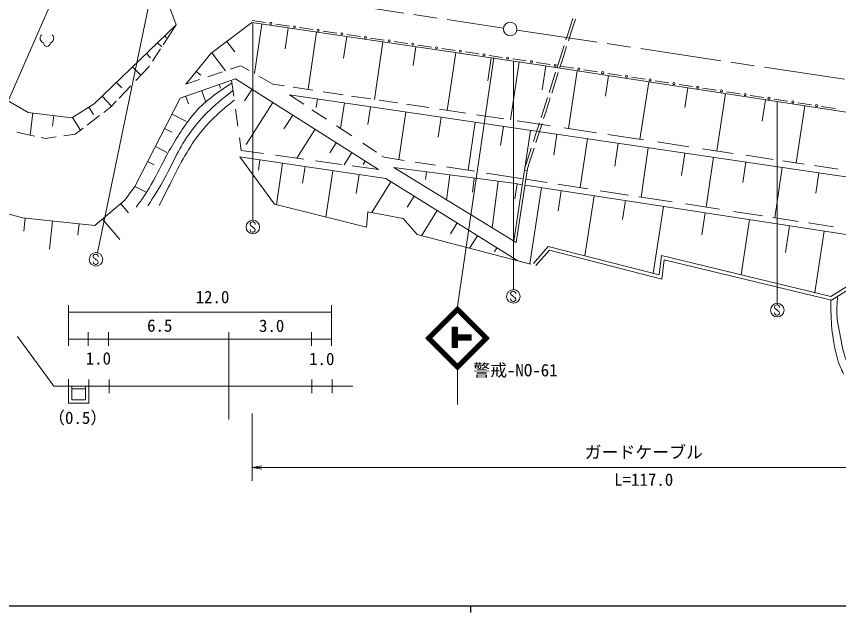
# Model space of a CAD drawing. Units: millimetres, scale not verified. Extents: x 40000 to 680000, y 20000 to 380000.
# Drawn here: x 100851 to 222462, y 204000 to 292183 of the extents above; entities that cross this region are included whole.
import ezdxf
from ezdxf.enums import TextEntityAlignment as Align

# ---------------------------------------------------------------- set-up
doc = ezdxf.new("R2010")
doc.units = ezdxf.units.MM
doc.header["$LTSCALE"] = 1000
doc.linetypes.add('CHAIN', pattern=[18.5, 12, -1.5, 3.5, -1.5])
for name, color, linetype, lineweight in [('M-BGD', 7, 'Continuous', 13), ('M-BMK', 2, 'CHAIN', 13), ('M-BMK-SRVR', 3, 'Continuous', 13), ('M-STR-HTXT', 7, 'Continuous', 13), ('M-STR-STR3', 7, 'Continuous', 13), ('M-STR-STRC', 7, 'Continuous', 13), ('M-TTL-BAND', 7, 'Continuous', 25)]:
    doc.layers.add(name, color=color, linetype=linetype, lineweight=lineweight)
doc.styles.add('ＭＳ ゴシック', font='')
doc.styles.get('ＭＳ ゴシック').set_extended_font_data('MS Gothic')

# ---------------------------------------------------------------- blocks, each defined once
blk = doc.blocks.new('open_arrow')
at = {"color": 0, "linetype": 'Continuous', "lineweight": -2}
blk.add_lwpolyline([(7.5, 1.25), (0, 0), (7.5, -1.25)], dxfattribs=at)

msp = doc.modelspace()

# ---------------------------------------------------------------- linework, layer by layer
at = {"layer": 'M-BGD'}
for p, q in [((123544, 293454), (124490, 290946)), ((124490, 290946), (112360, 279269)), ((122546, 287973), (124490, 290946)), ((129631, 286716), (135671, 291265)), ((135671, 291265), (177731, 285081)), ((135714, 291562), (137717, 291267)), ((136084, 283719), (137161, 291046)), ((139220, 291046), (141222, 290752)), ((182493, 289856), (183131, 291854)), ((182859, 289687), (183528, 291781)), ((140611, 287414), (141061, 290472)), ((142725, 290531), (144728, 290236)), ((144010, 281373), (145257, 289855)), ((146230, 290016), (148233, 289721)), ((149735, 289500), (151738, 289206)), ((182131, 288722), (182493, 289856)), ((182500, 288565), (182859, 289687)), ((122348, 287669), (121741, 288300)), ((123028, 289040), (122778, 289299)), ((133159, 286929), (131985, 288489)), ((149255, 285998), (149726, 289198)), ((153240, 288985), (155243, 288691)), ((153808, 279901), (155059, 288414)), ((156745, 288470), (158748, 288175)), ((120979, 285574), (122155, 287374)), ((159539, 284917), (159947, 287696)), ((160250, 287954), (162253, 287660)), ((163755, 287439), (165758, 287145)), ((181222, 285879), (181867, 287898)), ((181608, 285772), (182243, 287760)), ((120694, 286084), (120091, 286711)), ((125895, 282158), (129631, 286716)), ((131755, 284131), (129744, 286801)), ((164586, 278281), (165843, 286829)), ((167260, 286924), (169263, 286629)), ((170568, 282645), (171070, 286061)), ((170766, 286409), (172768, 286114)), ((174271, 285893), (176274, 285599)), ((180839, 284678), (181222, 285879)), ((119258, 283478), (118043, 284740)), ((118522, 282704), (120378, 284656)), ((120378, 284656), (120511, 284860)), ((132448, 284364), (134042, 284900)), ((134042, 284900), (135263, 284194)), ((173957, 276873), (175218, 285451)), ((177731, 285081), (251542, 273695)), ((177776, 285378), (179784, 285068)), ((178616, 281303), (179164, 284860)), ((181205, 284509), (181608, 285772)), ((181291, 284836), (183299, 284526)), ((128129, 283502), (127452, 284057)), ((129154, 283255), (131335, 283989)), ((179994, 282034), (180598, 283924)), ((180381, 281932), (181002, 283873)), ((182492, 275591), (183812, 284143)), ((184805, 284294), (186814, 283984)), ((187968, 280372), (188439, 283429)), ((188320, 283751), (190329, 283441)), ((116443, 281599), (115643, 282430)), ((125092, 280073), (133275, 282963)), ((125895, 282158), (127932, 282844)), ((133003, 280385), (132676, 282752)), ((133275, 282963), (154432, 269532)), ((136717, 283353), (138786, 282158)), ((138786, 282158), (140518, 281897)), ((191835, 283209), (193844, 282899)), ((193073, 274001), (194386, 282512)), ((195350, 282667), (197359, 282357)), ((116058, 280114), (117773, 281917)), ((128818, 279598), (128256, 281191)), ((131040, 281590), (130857, 282109)), ((134597, 279686), (135700, 281423)), ((141802, 281704), (144719, 281266)), ((146232, 281039), (149183, 280595)), ((179645, 280940), (179994, 282034)), ((180038, 280857), (180381, 281932)), ((198865, 282125), (200873, 281815)), ((199704, 278732), (200150, 281623)), ((202380, 281582), (204388, 281273)), ((205895, 281040), (207903, 280730)), ((102575, 277995), (98710, 280256)), ((114922, 278919), (113515, 280381)), ((118358, 267043), (125092, 280073)), ((126282, 279263), (125895, 280357)), ((141225, 280579), (143346, 279183)), ((141225, 280579), (238935, 266209)), ((145180, 278730), (145362, 279971)), ((150401, 280412), (153228, 279988)), ((154519, 279794), (157202, 279391)), ((178806, 278314), (179407, 280195)), ((179187, 278192), (179804, 280124)), ((204437, 272294), (205743, 280760)), ((209409, 280498), (211418, 280188)), ((211180, 276683), (211668, 279846)), ((212924, 279956), (214933, 279646)), ((112360, 279269), (109030, 277172)), ((112243, 277685), (111562, 278767)), ((113767, 277995), (114786, 278776)), ((114786, 278776), (115619, 279652)), ((134848, 273256), (138788, 279463)), ((148797, 275592), (149355, 279383)), ((152824, 276217), (153206, 278817)), ((158542, 279189), (161835, 278695)), ((216172, 270531), (217471, 278951)), ((216439, 279413), (218448, 279104)), ((219954, 278871), (221963, 278561)), ((109030, 277172), (102575, 277995)), ((102862, 274640), (103278, 277905)), ((106203, 275948), (106401, 277507)), ((111293, 276101), (113138, 277514)), ((126030, 276642), (123890, 277748)), ((133618, 275936), (133268, 278471)), ((140425, 275567), (141717, 277603)), ((144554, 278386), (146707, 276969)), ((157424, 271012), (158458, 278045)), ((163219, 274312), (163656, 277280)), ((163423, 278456), (167336, 277868)), ((168920, 277630), (172935, 277027)), ((178454, 277211), (178806, 278314)), ((178831, 277079), (179187, 278192)), ((110324, 275360), (109140, 277242)), ((167657, 269428), (168703, 276538)), ((174913, 276730), (179861, 275986)), ((177639, 274663), (178204, 276429)), ((178030, 274572), (178603, 276365)), ((100930, 275076), (103532, 274489)), ((109523, 274747), (110706, 275652)), ((123829, 275049), (122777, 275593)), ((142323, 271225), (145036, 275497)), ((148202, 275984), (150445, 274508)), ((172477, 273069), (172896, 275921)), ((176072, 269746), (176894, 275333)), ((181846, 275688), (186661, 274965)), ((104507, 274269), (105124, 274130)), ((105124, 274130), (106745, 274357)), ((107846, 274512), (109523, 274747)), ((134111, 272372), (133852, 274246)), ((177322, 273670), (177639, 274663)), ((177696, 273526), (178030, 274572)), ((180333, 271667), (180788, 274761)), ((184262, 266858), (185326, 274093)), ((188338, 274713), (193618, 273919)), ((123116, 272073), (121412, 272953)), ((147206, 272000), (148165, 273510)), ((152093, 273422), (154099, 272101)), ((176406, 270801), (177014, 272706)), ((176818, 270777), (177424, 272675)), ((189379, 270054), (189875, 273424)), ((193242, 265468), (194316, 272771)), ((195676, 273610), (200301, 272915)), ((202324, 272611), (206872, 271928)), ((133875, 271391), (155509, 268207)), ((133875, 271391), (139030, 264404)), ((137376, 271916), (134111, 272372)), ((143350, 271081), (139192, 271662)), ((149346, 270243), (150485, 272038)), ((154916, 271563), (155239, 271350)), ((155239, 271350), (158210, 270890)), ((199219, 268678), (199704, 271978)), ((202856, 263980), (203941, 271355)), ((208758, 271645), (212807, 271036)), ((121229, 270228), (120262, 270728)), ((136657, 269438), (136879, 270948)), ((139300, 264336), (140201, 270460)), ((148952, 270298), (145102, 270836)), ((154432, 269532), (150534, 270077)), ((152130, 270292), (152447, 270792)), ((159817, 270641), (162824, 270176)), ((176075, 269767), (176406, 270801)), ((176466, 269675), (176818, 270777)), ((208318, 267620), (208763, 270646)), ((214205, 270826), (217351, 270354)), ((218908, 270120), (222388, 269597)), ((143188, 267529), (143546, 269967)), ((146627, 262500), (147638, 269365)), ((151125, 265972), (151540, 268791)), ((156663, 269832), (174380, 267496)), ((156663, 269832), (174775, 258718)), ((161364, 268042), (161515, 269192)), ((164465, 269922), (168630, 269277)), ((170349, 269011), (175828, 268163)), ((174405, 258945), (176075, 269767)), ((174775, 258718), (176466, 269675)), ((176411, 269322), (176016, 269383)), ((213046, 262403), (214143, 269855)), ((219110, 266060), (219551, 269059)), ((153413, 263189), (156256, 267740)), ((155509, 268207), (175007, 256025)), ((164491, 265028), (164980, 268735)), ((168309, 266210), (168580, 268261)), ((171204, 260910), (172111, 267795)), ((176223, 268102), (179372, 267615)), ((116893, 264994), (118358, 267043)), ((119951, 266224), (118359, 267046)), ((174380, 267496), (175694, 267294)), ((174568, 265180), (174912, 267414)), ((176089, 267233), (233650, 258377)), ((176796, 255588), (178530, 266857)), ((180938, 267372), (185379, 266685)), ((180984, 263417), (181445, 266409)), ((187177, 266407), (191368, 265758)), ((158660, 263962), (159683, 265599)), ((184944, 256762), (186313, 265660)), ((192916, 265518), (197853, 264754)), ((112443, 261246), (116893, 264994)), ((117414, 263121), (116276, 264473)), ((139030, 264404), (152649, 260991)), ((190518, 262132), (190951, 264946)), ((195043, 254167), (196569, 264082)), ((199811, 264451), (204839, 263673)), ((97421, 263588), (101755, 262388)), ((152649, 260991), (152844, 263299)), ((152844, 263299), (158077, 262291)), ((160772, 259749), (163095, 263468)), ((202228, 259893), (202727, 263135)), ((206910, 263352), (211193, 262689)), ((101755, 262388), (112443, 261246)), ((101933, 260433), (102138, 262347)), ((105722, 257748), (106167, 261916)), ((109951, 259830), (110129, 261493)), ((116135, 259180), (113586, 262208)), ((158077, 262291), (160125, 259919)), ((165040, 260044), (166033, 261632)), ((208038, 253967), (209293, 262125)), ((212720, 262453), (216517, 261865)), ((218036, 261630), (221692, 261064)), ((214602, 257282), (215207, 261215)), ((218961, 251340), (220358, 260422)), ((221330, 250770), (238227, 261204)), ((221415, 250235), (238690, 260902)), ((160125, 259919), (176897, 255531)), ((167879, 257890), (169042, 259752)), ((171571, 257381), (171926, 257950)), ((177323, 255648), (179527, 258153)), ((179527, 258153), (195909, 253945)), ((177698, 255318), (179700, 257593)), ((179700, 257593), (196336, 253319)), ((195909, 253945), (196260, 256801)), ((196260, 256801), (221330, 250770)), ((196336, 253319), (196687, 256184)), ((196687, 256184), (221415, 250235))]:
    msp.add_line(p, q, dxfattribs=at)
for centre in [(138468, 291157), (141974, 290641), (145479, 290126), (148984, 289611), (152489, 289095), (155994, 288580), (159499, 288065), (163004, 287550), (166509, 287034), (170014, 286519), (173520, 286004), (177025, 285488), (180537, 284952), (184052, 284410), (187567, 283868), (191082, 283325), (194597, 282783), (198112, 282241), (201627, 281699), (205141, 281156), (208656, 280614), (212171, 280072), (215686, 279530), (219201, 278987)]:
    msp.add_circle(centre, 150, dxfattribs=at)
for centre, radius, start, end in [((105081, 288951), 727, 135.79576, 252.2769), ((105638, 288951), 727, 287.7231, 44.20424), ((105359, 288258), 500, 180.00008, 359.99992)]:
    msp.add_arc(centre, radius, start, end, dxfattribs=at)
for points, knots in [([(118543, 263977), (118972, 264543), (119400, 265110), (119795, 265698), (120747, 267115), (121505, 268656), (122299, 270173), (123310, 272107), (124380, 274002), (125616, 275805), (126289, 276788), (127012, 277744), (127837, 278590), (129265, 280055), (130999, 281194), (132734, 282334)], [0, 0, 0, 0, 1, 1, 1, 2, 2, 2, 3, 3, 3, 4, 4, 4, 5, 5, 5, 5]), ([(120296, 264165), (121166, 265522), (122037, 266879), (122799, 268295), (123420, 269448), (123970, 270640), (124583, 271800), (125155, 272881), (125782, 273934), (126492, 274929), (127377, 276170), (128391, 277322), (129496, 278371), (130569, 279391), (131727, 280314), (132885, 281238)], [0, 0, 0, 0, 1, 1, 1, 2, 2, 2, 3, 3, 3, 4, 4, 4, 5, 5, 5, 5]), ([(121986, 264227), (122569, 265396), (123152, 266565), (123738, 267732), (124389, 269029), (125045, 270324), (125772, 271581), (126465, 272779), (127224, 273942), (128088, 275023), (129060, 276239), (130165, 277351), (131342, 278371), (131911, 278865), (132497, 279337), (133083, 279809)], [0, 0, 0, 0, 1, 1, 1, 2, 2, 2, 3, 3, 3, 4, 4, 4, 5, 5, 5, 5]), ([(222325, 250797), (222239, 249778), (222153, 248759), (222237, 247754), (222314, 246827), (222536, 245913), (222709, 244988), (222882, 244068), (223007, 243137), (223283, 242256), (223606, 241222), (224136, 240255), (224665, 239288)], [0, 0, 0, 0, 1, 1, 1, 2, 2, 2, 3, 3, 3, 4, 4, 4, 4]), ([(221333, 250255), (221332, 249318), (221331, 248382), (221377, 247448), (221440, 246142), (221595, 244841), (221833, 243549), (222032, 242469), (222289, 241395), (222712, 240387), (222871, 240006), (223055, 239635), (223239, 239263)], [0, 0, 0, 0, 1, 1, 1, 2, 2, 2, 3, 3, 3, 4, 4, 4, 4])]:
    msp.add_open_spline(points, degree=3, knots=knots, dxfattribs=at)
at = {"layer": 'M-BMK'}
for p, q in [((127998, 297223), (172898, 290473)), ((174897, 290172), (236088, 280973))]:
    msp.add_line(p, q, dxfattribs=at)
at = {"layer": 'M-BMK-SRVR'}
msp.add_circle((173894, 290323), 1000, dxfattribs=at)
at = {"layer": 'M-STR-HTXT'}
for p, q in [((108557, 243459), (108557, 249459)), ((147480, 249459), (147480, 243459)), ((147480, 248459), (108557, 248459)), ((101030, 244853), (106371, 237472)), ((147480, 244459), (108557, 244459)), ((111480, 245459), (111480, 243459)), ((114480, 245459), (114480, 243459)), ((132282, 232546), (132282, 245472)), ((144480, 245459), (144480, 243459)), ((108557, 234972), (108557, 238507)), ((111557, 237472), (111557, 238472)), ((114557, 238472), (114557, 236472)), ((144557, 238472), (144557, 236472)), ((147557, 236472), (147557, 238472)), ((108557, 237472), (106371, 237472)), ((108557, 237472), (111057, 237472)), ((109057, 237472), (109057, 235472)), ((111557, 237472), (111057, 237472)), ((111057, 235472), (111057, 237472)), ((150621, 237472), (111557, 237472)), ((111557, 237472), (111557, 234972)), ((111057, 237086), (109057, 237086)), ((111557, 234972), (108557, 234972)), ((109057, 235472), (111057, 235472))]:
    msp.add_line(p, q, dxfattribs=at)
at = {"layer": 'M-STR-STR3'}
for p, q in [((135714, 233462), (135714, 223462)), ((135714, 225462), (251588, 225462))]:
    msp.add_line(p, q, dxfattribs=at)
at = {"layer": 'M-STR-STRC'}
for p, q in [((107263, 297203), (92524, 263521)), ((120488, 294158), (112836, 257222)), ((135810, 291244), (135810, 262022)), ((166088, 249262), (171478, 286064)), ((174357, 285577), (174357, 251770)), ((213387, 279581), (213387, 249736)), ((135533, 261719), (135409, 261535)), ((135409, 261535), (135412, 261403)), ((135725, 261785), (135533, 261719)), ((135846, 261782), (135725, 261785)), ((136096, 261664), (135846, 261782)), ((136159, 261532), (136096, 261664)), ((136159, 261403), (136159, 261532)), ((135412, 260555), (135409, 260676)), ((135412, 261403), (135475, 261274)), ((135451, 260452), (135412, 260555)), ((135535, 260342), (135451, 260452)), ((135475, 261274), (135730, 261092)), ((135722, 260281), (135535, 260342)), ((135857, 260281), (135722, 260281)), ((135730, 261092), (135859, 260961)), ((135957, 260310), (135857, 260281)), ((135859, 260961), (136038, 260845)), ((136099, 260402), (135957, 260310)), ((136038, 260845), (136165, 260645)), ((136159, 260534), (136099, 260402)), ((136165, 260645), (136159, 260534)), ((112332, 256943), (112208, 256759)), ((112208, 256759), (112211, 256627)), ((112211, 256627), (112274, 256498)), ((112524, 257009), (112332, 256943)), ((112645, 257006), (112524, 257009)), ((112895, 256888), (112645, 257006)), ((112959, 256756), (112895, 256888)), ((112959, 256627), (112959, 256756)), ((112211, 255779), (112208, 255900)), ((112250, 255677), (112211, 255779)), ((112335, 255566), (112250, 255677)), ((112274, 256498), (112529, 256316)), ((112522, 255505), (112335, 255566)), ((112656, 255505), (112522, 255505)), ((112529, 256316), (112658, 256185)), ((112756, 255534), (112656, 255505)), ((112658, 256185), (112838, 256069)), ((112898, 255627), (112756, 255534)), ((112838, 256069), (112964, 255869)), ((112959, 255758), (112898, 255627)), ((112964, 255869), (112959, 255758)), ((174080, 251467), (173956, 251283)), ((173956, 251283), (173959, 251151)), ((173959, 251151), (174022, 251022)), ((174022, 251022), (174277, 250840)), ((174272, 251533), (174080, 251467)), ((174393, 251530), (174272, 251533)), ((174277, 250840), (174406, 250708)), ((174643, 251412), (174393, 251530)), ((174406, 250708), (174586, 250593)), ((174586, 250593), (174712, 250392)), ((174707, 251280), (174643, 251412)), ((174707, 251151), (174707, 251280)), ((173959, 250303), (173956, 250424)), ((173998, 250200), (173959, 250303)), ((174083, 250090), (173998, 250200)), ((174270, 250029), (174083, 250090)), ((174404, 250029), (174270, 250029)), ((174504, 250058), (174404, 250029)), ((174646, 250150), (174504, 250058)), ((174707, 250282), (174646, 250150)), ((174712, 250392), (174707, 250282)), ((213110, 249433), (212986, 249249)), ((213302, 249499), (213110, 249433)), ((213423, 249497), (213302, 249499)), ((213674, 249378), (213423, 249497)), ((213737, 249246), (213674, 249378)), ((161421, 244595), (166088, 249262)), ((161563, 244595), (166088, 249121)), ((161704, 244595), (166088, 248979)), ((161846, 244595), (166088, 248838)), ((161916, 244525), (166159, 248767)), ((161987, 244454), (166230, 248697)), ((162058, 244383), (166300, 248626)), ((170119, 244383), (165876, 248626)), ((170190, 244454), (165947, 248697)), ((170260, 244525), (166018, 248767)), ((170755, 244595), (166088, 249262)), ((170614, 244595), (166088, 249121)), ((170472, 244595), (166088, 248979)), ((170331, 244595), (166088, 248838)), ((212986, 249249), (212989, 249117)), ((212989, 248269), (212986, 248391)), ((212989, 249117), (213052, 248988)), ((213028, 248167), (212989, 248269)), ((213113, 248056), (213028, 248167)), ((213052, 248988), (213307, 248807)), ((213307, 248807), (213437, 248675)), ((213437, 248675), (213616, 248559)), ((213676, 248117), (213534, 248025)), ((213616, 248559), (213742, 248359)), ((213737, 248248), (213676, 248117)), ((213737, 249117), (213737, 249246)), ((213742, 248359), (213737, 248248)), ((213300, 247996), (213113, 248056)), ((213434, 247996), (213300, 247996)), ((213534, 248025), (213434, 247996)), ((165287, 246195), (165284, 243195)), ((166087, 246194), (165287, 246195)), ((165387, 246195), (165384, 243195)), ((165487, 246195), (165484, 243195)), ((165587, 246195), (165584, 243195)), ((165687, 246194), (165684, 243194)), ((165787, 246194), (165784, 243194)), ((165887, 246194), (165884, 243194)), ((165987, 246194), (165984, 243194)), ((166087, 246194), (166084, 243194)), ((166088, 239928), (161421, 244595)), ((166088, 240070), (161563, 244595)), ((166088, 240211), (161704, 244595)), ((166088, 240353), (161846, 244595)), ((166159, 240423), (161916, 244666)), ((166230, 240494), (161987, 244737)), ((166300, 240565), (162058, 244808)), ((165876, 240565), (170119, 244808)), ((165947, 240494), (170190, 244737)), ((166018, 240423), (170260, 244666)), ((168107, 245092), (166086, 245094)), ((168107, 244992), (166086, 244994)), ((168107, 244892), (166086, 244894)), ((168107, 244792), (166086, 244794)), ((168107, 244692), (166086, 244694)), ((168107, 244592), (166086, 244594)), ((168107, 244492), (166086, 244494)), ((166088, 240353), (170331, 244595)), ((166088, 240211), (170472, 244595)), ((166088, 240070), (170614, 244595)), ((166088, 239928), (170755, 244595)), ((168107, 245092), (168106, 244292)), ((168106, 244292), (166085, 244294)), ((168107, 244392), (166086, 244394)), ((166084, 243194), (165284, 243195)), ((166088, 239928), (166088, 234762))]:
    msp.add_line(p, q, dxfattribs=at)
for centre in [(135816, 261022), (112615, 256246), (174363, 250770), (213394, 248736)]:
    msp.add_circle(centre, 1000, dxfattribs=at)
at = {"layer": 'M-TTL-BAND'}
for p, q in [((40000, 205000), (579000, 205000)), ((168000, 205000), (168000, 204000))]:
    msp.add_line(p, q, dxfattribs=at)

# ---------------------------------------------------------------- block references
at = {"layer": 'M-STR-STR3', "xscale": 193, "yscale": 193}
msp.add_blockref('open_arrow', (135714, 225462), dxfattribs=at)

# ---------------------------------------------------------------- texts
at = {"layer": 'M-STR-HTXT', "style": 'ＭＳ ゴシック'}
for s, p in [('12.0', (127358, 249215)), ('6.5', (120179, 244995)), ('3.0', (136730, 244959)), ('1.0', (111102, 240138)), ('1.0', (144148, 240058)), ('（0.5）', (105538, 231355))]:
    msp.add_text(s, height=1833, dxfattribs=at).set_placement(p, align=Align.BOTTOM_LEFT)
at = {"layer": 'M-STR-STR3', "style": 'ＭＳ ゴシック'}
for s, p in [('ガードケーブル', (184901, 226258)), ('L=117.0', (189276, 222199))]:
    msp.add_text(s, height=1833, dxfattribs=at).set_placement(p, align=Align.BOTTOM_LEFT)
at = {"layer": 'M-STR-STRC', "style": 'ＭＳ ゴシック'}
msp.add_text('警戒-NO-61', height=1833, dxfattribs=at).set_placement((168417, 238389), align=Align.BOTTOM_LEFT)

doc.saveas('drawing.dxf')
